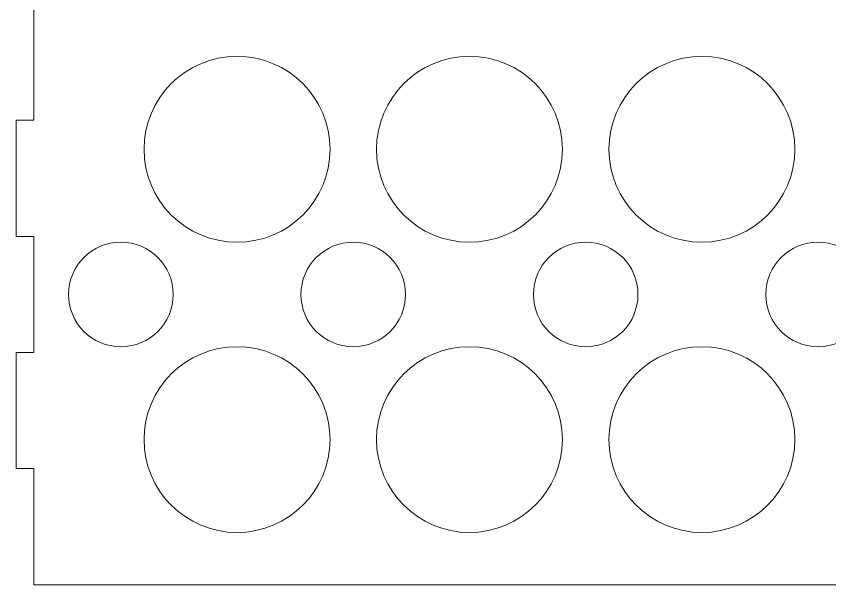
# Model space of a CAD drawing. Header units: millimetres. Extents: x 0 to 300, y 0 to 315.
# Drawn here: x 0 to 140, y 0 to 97.9 of the extents above; entities that cross this region are included whole.
import ezdxf

# ---------------------------------------------------------------- set-up
doc = ezdxf.new("R2010")
doc.units = ezdxf.units.MM

msp = doc.modelspace()

# ---------------------------------------------------------------- linework, layer by layer
at = {"color": 1, "linetype": 'Continuous', "lineweight": 0}
for p, q in [((3, 100), (3, 80)), ((0, 80), (0, 60)), ((3, 80), (0, 80)), ((0, 60), (3, 60)), ((3, 60), (3, 40)), ((0, 40), (0, 20)), ((3, 40), (0, 40)), ((0, 20), (3, 20)), ((3, 20), (3, 0)), ((3, 0), (273, 0))]:
    msp.add_line(p, q, dxfattribs=at)
for centre, radius in [((38, 75), 16), ((78, 75), 16), ((118, 75), 16), ((18, 50), 9), ((58, 50), 9), ((98, 50), 9), ((138, 50), 9), ((38, 25), 16), ((78, 25), 16), ((118, 25), 16)]:
    msp.add_circle(centre, radius, dxfattribs=at)

doc.saveas('drawing.dxf')
